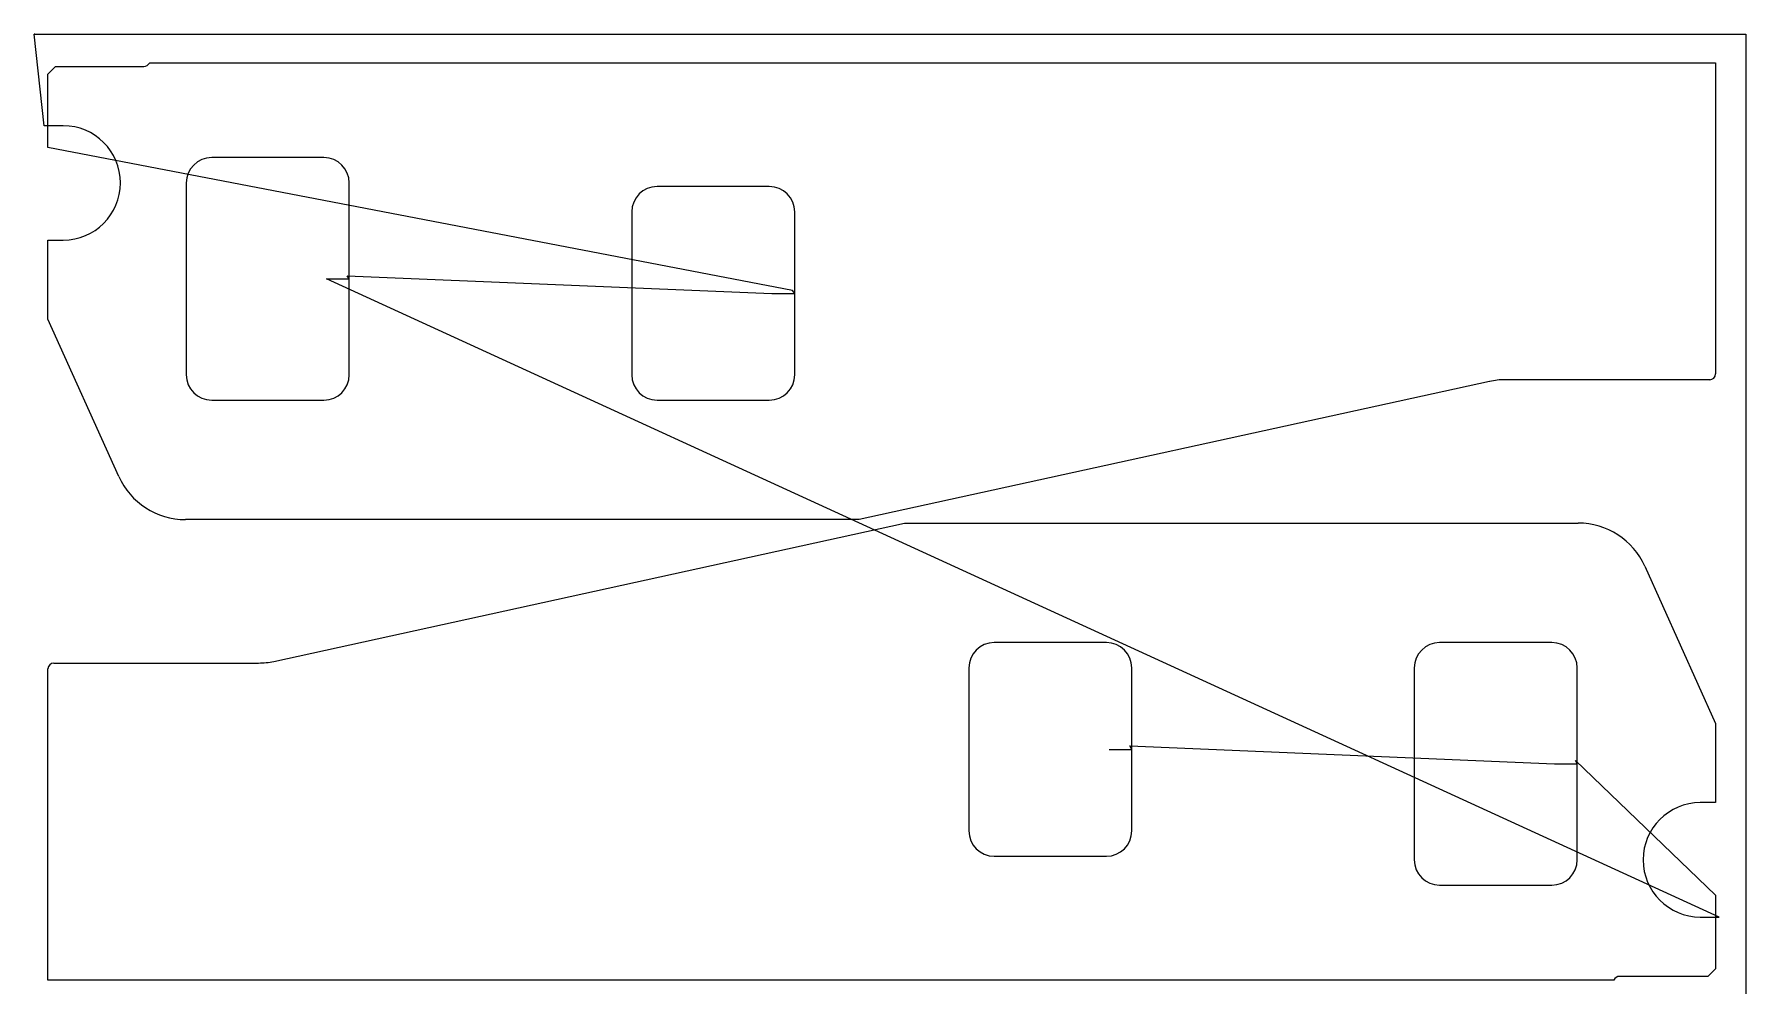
# Model space of a CAD drawing. Header units: metres. Extents: x 0 to 2363, y 0 to 1325.
import ezdxf

# ---------------------------------------------------------------- set-up
doc = ezdxf.new("R2010")
doc.units = ezdxf.units.M

msp = doc.modelspace()

# ---------------------------------------------------------------- linework, layer by layer
at = {"layer": 'TOOL_0'}
for p, q in [((13.931, 1198.846), (0, 1325.215)), ((0, 1325.215), (1, 1325.215)), ((1, 1325.215), (0, 1325.215)), ((0, 1325.215), (1, 1325.215)), ((1, 1325.215), (2363.249, 1325.215)), ((2363.249, 1325.215), (2363.249, 1.001)), ((19, 1270.26), (29.586, 1280.846)), ((29.586, 1280.846), (151.338, 1280.846)), ((159.405, 1285.846), (2321.5, 1285.846)), ((2321.5, 1285.846), (2321.5, 856.056)), ((19, 1198.846), (19, 1270.26)), ((19, 1198.846), (13.931, 1198.846)), ((19, 1168.715), (19, 1198.846)), ((40, 1198.846), (19, 1198.846)), ((1047.077, 971.467), (19, 1168.715)), ((400, 1154.846), (245, 1154.846)), ((210, 1119.846), (210, 854.846)), ((435, 987.346), (435, 1119.846)), ((1015, 1114.846), (860, 1114.846)), ((825, 1079.846), (825, 854.846)), ((1050, 967.127), (1050, 1079.846)), ((19, 931.632), (19, 1040.846)), ((19, 1040.846), (40, 1040.846)), ((2326.732, 106.002), (403.786, 987.346)), ((403.786, 987.346), (435, 987.346)), ((435, 987.346), (432.276, 991.607)), ((432.276, 991.607), (1018.281, 967.127)), ((435, 854.846), (435, 987.346)), ((1050, 967.127), (1047.077, 971.467)), ((1018.281, 967.127), (1050, 967.127)), ((1050, 854.846), (1050, 967.127)), ((116.613, 714.443), (19, 931.632)), ((2009.629, 845.758), (1139.069, 654.846)), ((2313.5, 848.056), (2030.837, 848.056)), ((245, 819.846), (400, 819.846)), ((860, 819.846), (1015, 819.846)), ((1139.069, 654.846), (208.737, 654.846)), ((330.871, 459.089), (1201.432, 650.001)), ((1201.432, 650.001), (2131.764, 650.001)), ((2223.887, 590.405), (2321.5, 373.216)), ((1480.5, 485.001), (1325.5, 485.001)), ((2095.5, 485.001), (1940.5, 485.001)), ((27, 456.791), (309.663, 456.791)), ((1290.5, 450.001), (1290.5, 225.001)), ((1515.5, 337.501), (1515.5, 450.001)), ((1905.5, 450.001), (1905.5, 185.001)), ((2130.5, 317.501), (2130.5, 450.001)), ((19, 19.001), (19, 448.791)), ((2321.5, 373.216), (2321.5, 264.002)), ((1484.36, 337.501), (1515.5, 337.501)), ((1515.5, 337.501), (1512.736, 342.426)), ((1512.736, 342.426), (2099.34, 317.501)), ((1515.5, 225.001), (1515.5, 337.501)), ((2099.34, 317.501), (2130.5, 317.501)), ((2130.5, 317.501), (2128.073, 322.264)), ((2128.073, 322.264), (2321.5, 136.008)), ((2130.5, 185.001), (2130.5, 317.501)), ((2321.5, 264.002), (2300.5, 264.002)), ((1325.5, 190.001), (1480.5, 190.001)), ((1940.5, 150.001), (2095.5, 150.001)), ((2321.5, 136.008), (2321.5, 106.001)), ((2300.5, 106.002), (2321.5, 106.002)), ((2321.5, 106.002), (2326.732, 106.002)), ((2321.5, 106.001), (2321.5, 34.587)), ((2310.914, 24.001), (2189.162, 24.001)), ((2321.5, 34.587), (2310.914, 24.001)), ((2181.095, 19.001), (19, 19.001)), ((2363.249, 1.001), (2363.249, 0.001))]:
    msp.add_line(p, q, dxfattribs=at)
for centre, radius, start, end in [((151.287, 1289.935), 9.089, 270.321493, 333.26581), ((40, 1119.846), 79, 270, 90), ((245, 1119.846), 35, 90, 180), ((400, 1119.846), 35, 0, 90), ((860, 1079.846), 35, 90, 180), ((1015, 1079.846), 35, 0, 90), ((245, 854.846), 35, 180, 270), ((400, 854.846), 35, 270, 0), ((860, 854.846), 35, 180, 270), ((1015, 854.846), 35, 270, 0), ((2313.5, 856.056), 8, 270, 0), ((2031.107, 746.556), 101.5, 90.152412, 102.216424), ((208.737, 755.846), 101, 204.200431, 270), ((2131.764, 549.001), 101, 24.201181, 90), ((1325.5, 450.001), 35, 90, 180), ((1480.5, 450.001), 35, 0, 90), ((1940.5, 450.001), 35, 90, 180), ((2095.5, 450.001), 35, 0, 90), ((27, 448.791), 8, 90, 180), ((309.393, 558.291), 101.5, 270.152412, 282.216424), ((2300.5, 185.002), 79, 90, 270), ((1325.5, 225.001), 35, 180, 270), ((1480.5, 225.001), 35, 270, 0), ((1940.5, 185.001), 35, 180, 270), ((2095.5, 185.001), 35, 270, 0), ((2189.213, 14.912), 9.089, 90.321493, 153.26581)]:
    msp.add_arc(centre, radius, start, end, dxfattribs=at)

doc.saveas('drawing.dxf')
